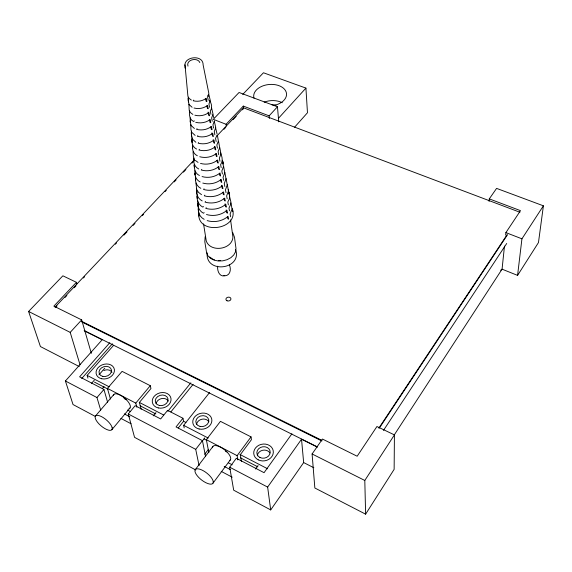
<?xml version="1.0" encoding="UTF-8"?>
<svg xmlns="http://www.w3.org/2000/svg" width="572" height="572" viewBox="0 0 572 572"><rect width="100%" height="100%" fill="white"/><g stroke="black" fill="none" stroke-linecap="round" stroke-linejoin="round"><path stroke-width="0.86" d="M394.423 434.906L394.137 469.355L365.622 514.164L314.85 487.995L312.097 453.975L322.465 439.053L357.164 456.227L376.927 426.512L394.423 434.906L364.8 480.466L365.622 514.164M198.205 206.363L198.52 211.097L198.269 208.766C197.969 213.106 200.257 217.36 204.168 219.326M198.749 212.176L198.977 216.08L198.727 213.699C197.705 235.836 239.747 229.529 232.282 208.63M197.111 194.559L197.354 198.463L197.118 196.246C196.797 200.636 198.77 205.141 202.853 207.114L203.51 206.521M197.662 200.486L198.055 206.077L197.812 203.789C197.576 207.772 200.043 211.447 203.518 213.249L204.168 212.655M489.067 201.387L489.289 198.877L496.582 188.381L543.4 205.813L538.466 242.564L517.574 275.389L502.066 269.169L500.657 270.256M504.483 246.067L502.066 269.169L394.272 434.913M505.627 235.113L505.891 232.611L520.491 210.653L489.289 198.877M214.393 120.814L212.956 124.853L213.57 128.064M517.574 275.389L521.936 238.817L543.4 205.813M191.834 139.232L192.171 142.328L192.013 137.745M191.227 132.618L191.649 136.708L191.405 131.181M190.154 117.846L190.333 122.429M190.783 124.553L190.934 129.486L191.641 132.196L195.131 135.414M189.525 111.068C189.196 114.865 189.504 119.791 193.636 121.493L194.344 120.899M188.882 104.218L189.218 110.367L190.483 112.641L192.871 114.421M188.081 98.484L188.438 101.895L188.238 97.29M205.148 236.751L204.812 241.67L206.614 252.917L208.029 255.941L210.625 258.437L214.178 260.174L218.368 261.004L222.823 260.832L227.12 259.688L230.888 257.672L233.769 254.962L235.528 251.823L236 248.52L234.491 237.251L232.747 232.647M216.924 135.521L215.558 138.381L216.159 141.527M383.476 430.409L506.706 243.479M378.836 428.142L507.3 234.427M379.4 427.97L507.192 235.185M291.913 433.805L264.057 472.679L236.329 458.272L229.715 467.202L233.691 490.19L270.699 509.917L303.653 462.569L301.53 439.217L317.024 446.947M270.699 509.917L267.639 487.094L301.53 439.217M206.242 207.679L205.763 208.351C212.555 210.367 220.427 208.937 225.818 204.254L226.348 207.121L225.582 206.707L225.053 203.839M205.52 201.451L205.041 202.116C211.697 204.075 219.391 202.681 224.689 198.119L225.218 201.015L224.453 200.6L224.052 198.427M255.505 469.026L258.058 465.501M204.79 195.159L204.304 195.831C210.825 197.726 218.347 196.375 223.545 191.927L224.081 194.845L223.316 194.437L222.908 192.242M204.047 188.81L203.56 189.475C209.938 191.32 217.296 190.004 222.386 185.671L222.93 188.617L222.165 188.209L221.614 185.257M237.823 459.938L237.13 455.662L251.029 436.886L220.449 421.349L206.356 439.682L208.844 452.595M201.787 169.369L201.294 170.034C207.243 171.714 214.071 170.513 218.854 166.516L219.419 169.562L218.64 169.148L218.218 166.867M213.063 483.09L230.48 459.666M199.456 149.328L198.956 150C204.461 151.516 210.761 150.429 215.215 146.775L215.794 149.914L215 149.499L214.421 146.368M198.663 142.514L198.155 143.179C203.518 144.644 209.631 143.586 213.978 140.061L214.557 143.229L213.764 142.821L213.177 139.647M195.274 469.655L212.913 446.475M204.712 454.268L208.308 449.542M197.862 135.628L197.354 136.293C202.559 137.702 208.494 136.687 212.727 133.269L213.313 136.472L212.512 136.065L211.926 132.861M197.054 128.671L196.539 129.336C201.594 130.695 207.343 129.715 211.461 126.412L212.055 129.651L211.254 129.243L210.803 126.812M199.077 465.637L195.717 449.363L202.431 440.654L176.04 426.941L182.933 418.261L167.596 410.374L160.66 418.947L135.156 405.691L128.271 413.971L134.556 437.344L195.781 469.984M202.138 441.277L204.755 437.88M193.736 100.107L193.207 100.772C197.633 101.916 202.631 101.08 206.263 98.255L206.885 101.63L206.07 101.223L205.598 98.691M184.184 427.877L183.641 425.332L209.595 392.492M178.292 427.935L183.569 421.271L182.933 418.261M167.875 411.275L190.855 382.825M170.856 411.947L193.071 384.37M153.267 415.858L155.934 412.591M136.83 407.178L135.779 403.11L150.272 385.692L122.093 371.371L107.443 388.402L110.453 399.027M111.905 429.651L130.016 407.943M95.595 415.887L113.935 394.373M100.701 410.117L96.968 397.547L103.94 389.468L79.615 376.826L109.817 342.707M102.316 388.595L104.061 386.565M91.37 383.547L94.287 380.201M98.956 374.853L104.798 368.175M87.952 378.142L87.13 375.396L113.649 345.295M81.724 378.514L112.412 343.758M294.609 127.198L307.471 112.741L305.927 88.102L263.449 72.766L242.714 94.444M95.431 416.487L73.023 404.54L65.408 380.988L102.202 339.754L84.921 331.131M278.45 118.318L305.927 88.102M80.051 364.822L70.199 332.375L81.667 319.891L53.868 306.134L76.426 282.318L62.87 275.811L28.6 311.461L40.419 346.553L79.251 366.566M269.383 118.504L269.14 115.844L277.456 106.785L239.06 92.485L213.885 118.683M55.005 307.164L194.38 159.76M217.095 135.736L243.5 107.815L519.912 212.255M55.827 307.193L57.057 305.898M65.036 297.454L66.874 295.51M74.238 287.716L76.076 285.771M83.441 277.978L84.67 276.676M115.344 244.215L116.574 242.914M123.938 235.121L127.005 231.875M133.14 225.382L134.978 223.438M142.342 215.644L143.572 214.343M165.043 191.62L166.273 190.319M174.245 181.882L176.09 179.93M183.448 172.143L185.907 169.541M192.042 163.049L194.494 160.453M223.945 129.286L225.783 127.341M233.147 119.548L236.215 116.302M242.349 109.81L243.579 108.508M226.312 126.055L226.083 124.281L243.307 106.099L269.14 115.844M218.483 260.575L220.613 260.61M223.831 275.468L224.732 275.49M194.051 108.029C198.634 109.223 203.825 108.351 207.586 105.405L208.201 108.744L207.386 108.337L206.921 105.834M194.895 115.208C199.635 116.452 205.012 115.544 208.887 112.484L209.495 115.787L208.687 115.38L208.079 112.076M195.724 122.308C200.622 123.609 206.185 122.665 210.181 119.484L210.782 122.758L209.974 122.351L209.524 119.898M199.742 156.742C205.398 158.315 211.876 157.193 216.438 153.425L217.017 156.528L216.223 156.12L215.794 153.789M200.522 163.42C206.328 165.051 212.977 163.885 217.653 160.003L218.218 163.077L217.439 162.67L217.01 160.36M202.059 176.576C208.151 178.314 215.158 177.077 220.048 172.966L220.599 175.976L219.827 175.568L219.405 173.309M202.81 183.061C209.052 184.849 216.23 183.576 221.221 179.351L221.772 182.332L220.999 181.917L220.585 179.679M206.485 214.514C213.413 216.588 221.45 215.122 226.941 210.332L227.463 213.163L226.705 212.748L226.176 209.917M207.2 220.628C214.264 222.751 222.465 221.25 228.049 216.345L228.564 219.155L227.813 218.74L227.42 216.631M213.27 119.319L226.083 124.281M505.891 232.611L521.936 238.817M213.249 259.288L214.45 259.781M81.517 321.257L321.914 440.368M81.81 321.979L321.864 440.983M84.163 330.559L317.546 446.997M28.6 311.461L70.199 332.375M312.097 453.975L364.8 480.466M303.653 462.569L313.842 467.746M183.569 421.271L185.921 422.479M87.13 375.396L109.238 386.836M139.246 402.359L163.721 415.029M183.641 425.332L208.208 438.045M239.904 454.447L267.646 468.797M107.443 388.402L135.779 403.11M206.356 439.682L237.13 455.662M94.451 382.096L107.836 389.039M140.111 405.777L155.856 413.942M204.111 438.974L206.771 440.354M240.44 457.814L257.872 466.859M225.425 451.158L226.955 451.959M124.067 398.534L126.319 399.714M127.477 410.024L130.588 411.654M228.314 462.784L232.203 464.822M65.408 380.988L96.968 397.547M128.271 413.971L195.717 449.363M229.715 467.202L267.639 487.094M124.353 413.928L129.873 416.831M224.195 466.394L230.402 469.655M120.878 418.382L131.06 423.759M221.2 471.371L232.232 477.198M212.648 259.044L209.659 256.985M191.327 100.05L189.096 98.413L187.923 96.318L185.214 67.139C182.132 56.542 203.31 53.811 203.117 64.879L208.859 93.465L207.579 96.918L208.222 100.264M192.099 107.271L189.039 104.519L188.288 100.515M194.387 128.493L190.998 125.39L190.169 120.885M196.604 149.049C193.372 147.576 191.663 144.087 191.985 140.612M197.326 155.77C193.615 154.111 192.178 149.971 192.499 146.132L192.685 147.898L192.457 145.259M198.041 162.412L195.367 160.425M195.867 142.271L192.271 138.939L191.47 135.035M198.749 168.99C195.238 167.346 193.415 163.52 193.751 159.731M199.449 175.504C195.095 173.602 194.044 168.711 194.23 164.421M200.143 181.953C196.811 180.309 194.68 176.762 194.98 173.03L195.188 175.032L194.802 170.685M200.829 188.338C197.04 186.522 195.109 182.368 195.46 178.271L195.674 180.316L195.374 176.877M201.516 194.659L198.498 192.356L196.689 189.454L195.946 183.004M202.188 200.915C198.57 199.106 196.339 195.209 196.646 191.17L196.882 193.336L196.503 189.067M209.466 100.243C211.526 103.225 212.655 107.901 210.296 111.032L210.925 114.314M220.427 152.774C222.15 156.385 223.309 161.161 220.606 164.622L221.185 167.632M194.416 159.216L193.407 156.528L193.05 151.716M222.694 162.77L223.53 166.523L221.836 171.014L222.408 173.995M223.044 163.563L223.223 163.992L222.379 160.303M208.873 94.48L210.26 100.415L208.944 104.011L209.581 107.329M211.611 108.044L213.034 114.085L211.633 117.982L212.255 121.221M212.956 114.715L213.864 117.839M214.285 121.307L215.744 127.47L214.264 131.653L214.872 134.828M215.601 127.835L217.074 134.055M199.821 62.548C197.605 57 185.728 59.61 187.988 66.123M228.199 189.782L229.651 195.86L229.308 198.984L227.806 202.023L228.35 204.862M229.372 195.603L230.838 201.723L230.487 204.926L228.964 208.044L229.501 210.853M81.667 319.891L91.334 353.317M103.94 389.468L107.6 402.23M208.079 95.209L208.408 96.382M76.426 282.318L76.884 283.934M218.568 141.463L219.691 147.533L218.111 151.637L218.697 154.719M219.848 147.805L220.985 153.932L219.362 158.158L219.948 161.211M223.623 166.445L224.782 172.723L223.051 177.341L223.623 180.294M224.86 172.53L226.019 178.857L224.26 183.605L224.825 186.529M226.076 178.557L227.248 184.935L225.454 189.804L226.012 192.7M227.284 184.513L228.464 190.948L226.634 195.946L227.184 198.813M141.127 409.259L139.389 402.438L150.951 388.531L150.272 385.692M217.482 135.671L218.39 141.077L216.838 145.045L217.439 148.155M231.117 202.888L231.996 209.173L230.108 214L230.645 216.788M202.431 440.654L205.577 456.613M207.178 252.803C205.112 274.353 242.793 269.462 235.535 249.371M241.413 461.397L240.347 454.676L251.43 439.689L251.029 436.886M203.546 223.874L206.278 241.062C210.589 252.817 232.196 249.599 232.918 237.108L230.587 219.891M217.653 266.202C217.16 270.699 219.226 276.955 224.817 275.84C230.466 275.54 231.374 269.047 229.322 264.75M243.307 106.099L243.608 108.751M185.214 67.139L185.328 68.254L184.978 64.822M277.456 106.785L278.757 121.836M193.643 158.101L193.686 159.545M254.032 98.191A16.474 10.732 -5.1 0 1 266.709 84.828A16.474 10.732 -5.1 0 1 286.186 92.085A16.474 10.732 -5.1 0 1 273.652 105.498M264.192 102.166A16.266 10.746 -5.1 0 1 282.296 102.745M272.036 104.833A9.76 6.449 -5.1 0 1 276.083 105.355M229.551 460.524A10.997 4.476 38 0 0 230.716 458.308L230.573 457.464A10.997 4.476 38 0 0 227.37 452.373L226.326 451.322A10.997 4.476 38 0 0 214.729 445.567L213.971 445.731A10.997 4.476 38 0 0 212.534 447.74M257.343 455.827A6.671 5.72 -9.9 0 1 262.584 450.286A6.671 5.72 -9.9 0 1 269.884 452.931M196.525 424.546A6.542 5.42 -14.2 0 1 201.852 419.24A6.542 5.42 -14.2 0 1 208.844 421.757M129.022 408.601A10.525 4.133 40.1 0 0 130.316 406.013L130.087 405.162A10.525 4.133 40.1 0 0 126.727 400.121L125.697 399.092A10.525 4.133 40.1 0 0 115.051 393.829L114.421 394.029A10.525 4.133 40.1 0 0 113.442 395.452M156.113 403.753A6.464 5.22 -16.1 0 1 161.483 398.612A6.464 5.22 -16.1 0 1 168.275 401.043M103.904 370.499A6.356 4.941 -18.1 0 1 111.998 372.3M112.162 427.749L111.912 426.905A10.675 3.99 40.1 0 0 97.812 415.372A10.675 3.99 40.1 0 0 100.836 425.668A10.675 3.99 40.1 0 0 112.162 427.749M222.78 161.733L222.694 161.375L222.944 163.292L222.78 161.733M213.27 481.753L213.106 480.923A11.161 4.319 38.1 0 0 198.362 468.868A11.161 4.319 38.1 0 0 200.379 479A11.161 4.319 38.1 0 0 213.27 481.753M232.568 210.246L232.404 209.23L232.718 211.604L232.568 210.246M194.451 167.017L194.244 165.086L194.451 167.017M229.014 192.728L228.922 192.056L229.208 194.258L229.014 192.728M227.034 300.772A2.517 1.923 -9 0 0 230.931 299.049A2.517 1.923 -9 0 0 227.334 297.411A2.517 1.923 -9 0 0 227.034 300.772M259.924 457.464A6.7 5.727 -9.8 0 0 270.191 452.423A6.7 5.727 -9.8 0 0 260.467 447.49A6.7 5.727 -9.8 0 0 259.924 457.464M200.128 426.462A6.571 5.427 -14.1 0 0 208.723 419.669A6.571 5.427 -14.1 0 0 198.119 417.281A6.571 5.427 -14.1 0 0 200.128 426.462M258.244 459.852A9.853 8.423 -9.8 0 0 273.33 452.416A9.853 8.423 -9.8 0 0 259.009 445.188A9.853 8.423 -9.8 0 0 258.244 459.852M199.113 428.993A9.66 7.979 -14.1 0 0 211.733 418.99A9.66 7.979 -14.1 0 0 196.125 415.494A9.66 7.979 -14.1 0 0 199.113 428.993M159.359 405.484A6.485 5.227 -16 0 0 167.982 398.898A6.485 5.227 -16 0 0 157.636 396.589A6.485 5.227 -16 0 0 159.359 405.484M102.81 376.397A6.378 4.948 -18 0 0 111.461 370.077A6.378 4.948 -18 0 0 101.48 367.889A6.378 4.948 -18 0 0 102.81 376.397M158.287 407.943A9.538 7.679 -16 0 0 170.949 398.234A9.538 7.679 -16 0 0 155.734 394.866A9.538 7.679 -16 0 0 158.287 407.943M101.673 378.75A9.381 7.279 -18 0 0 114.379 369.441A9.381 7.279 -18 0 0 99.692 366.237A9.381 7.279 -18 0 0 101.673 378.75"/></g></svg>
